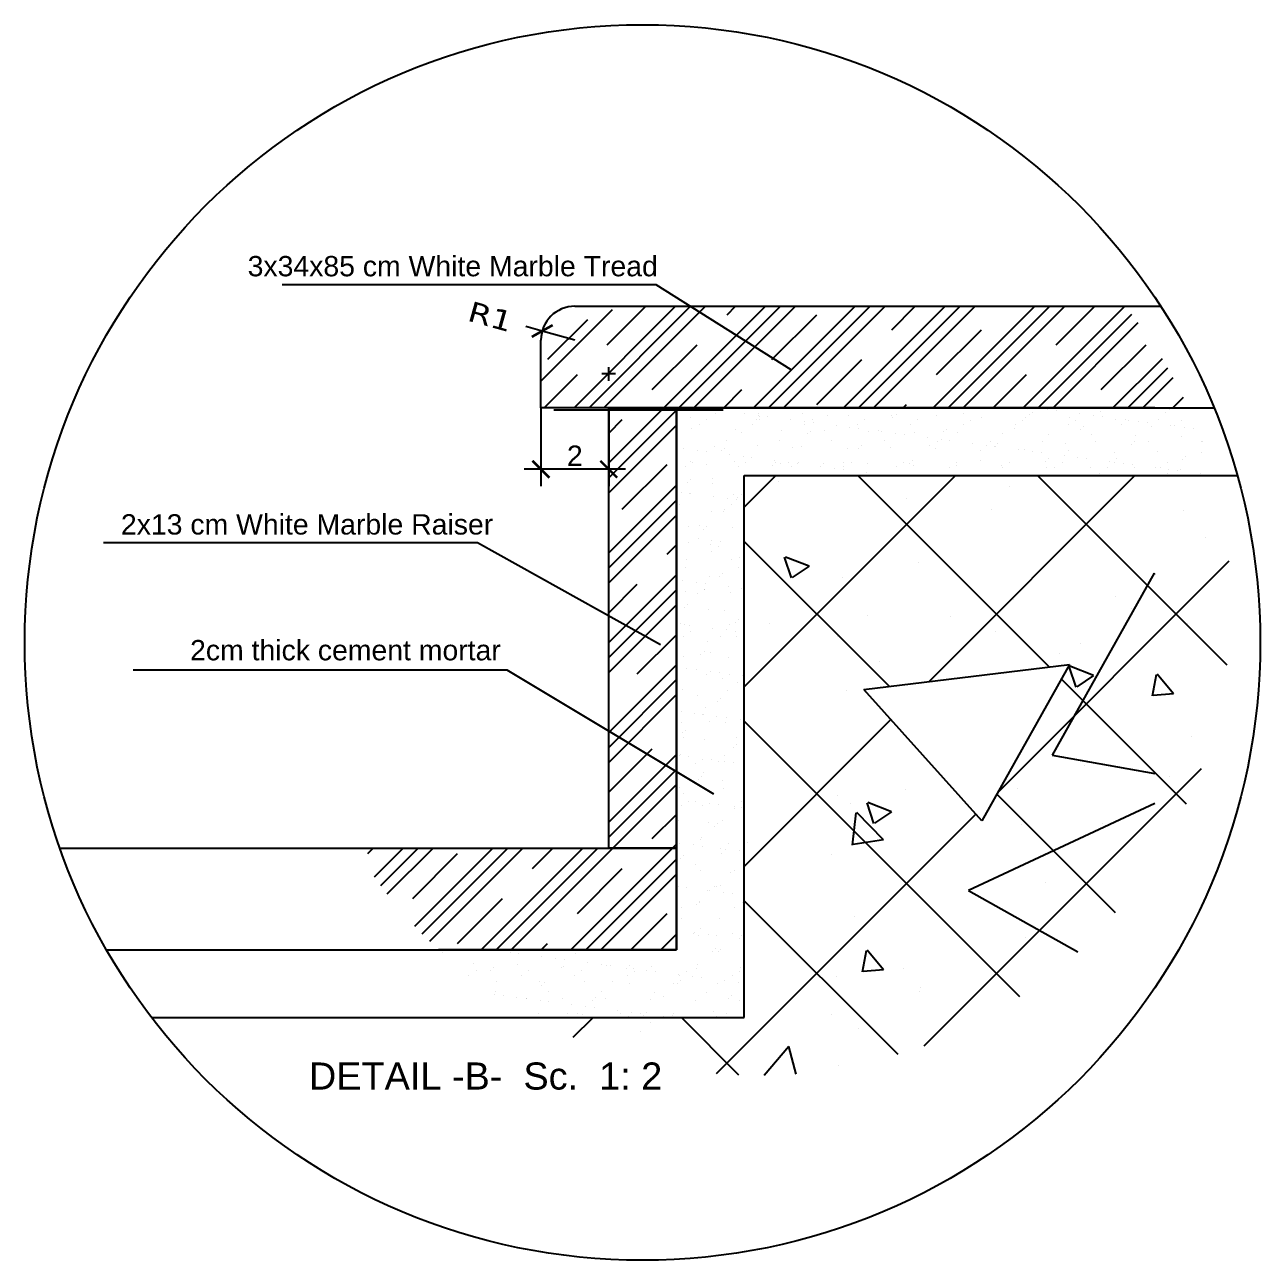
# Model space of a CAD drawing. Extents: x 250879 to 348495, y -51522 to -9360.
# Drawn here: x 278867.69 to 278904.17, y -28151.95 to -28115.47 of the extents above; entities that cross this region are included whole.
import ezdxf

# ---------------------------------------------------------------- set-up
doc = ezdxf.new("R2010")
doc.units = 0
doc.layers.get('0').update_dxf_attribs({"linetype": 'CONTINUOUS'})
doc.layers.get('DEFPOINTS').update_dxf_attribs({"color": 9, "linetype": 'CONTINUOUS'})
for name, color, linetype in [('DIM', 3, 'CONTINUOUS'), ('HATCH', 8, 'CONTINUOUS'), ('TEXT', 3, 'CONTINUOUS'), ('WALL', 7, 'CONTINUOUS'), ('WALL2', 30, 'CONTINUOUS'), ('WINDOW', 4, 'CONTINUOUS')]:
    doc.layers.add(name, color=color, linetype=linetype)
doc.styles.get("Standard").update_dxf_attribs({"font": 'sanss___.ttf', "height": 15})
doc.styles.add('STENSIL', font='verdana.ttf', dxfattribs={"width": 1.2})
doc.dimstyles.new('D25', dxfattribs={"dimtxt": 15, "dimasz": 10, "dimexe": 15, "dimexo": 10, "dimgap": 1, "dimtad": 1, "dimdec": 4, "dimrnd": 1, "dimdsep": 46, "dimtxsty": 'STENSIL', "dimblk": 'ARCHTICK', "dimcen": 0.09, "dimdle": 15, "dimclrd": 8, "dimclre": 8, "dimclrt": 30, "dimadec": 0, "dimazin": 0, "dimtfac": 1, "dimtdec": 4, "dimtix": 1, "dimtmove": 2, "dimatfit": 3, "dimldrblk": 'ARCHTICK', "dimfxl": 1, "dimtolj": 1, "dimarcsym": 0})

# ---------------------------------------------------------------- blocks, each defined once
blk = doc.blocks.new('_ARCHTICK')
at = {"color": 0, "linetype": 'ByBlock', "const_width": 0.15}
blk.add_lwpolyline([(-0.5, -0.5), (0.5, 0.5)], dxfattribs=at)
blk = doc.blocks.new('*D437')
at = {"layer": 'DEFPOINTS', "color": 0, "transparency": 16777216}
for p in [(278882.968, -28124.512), (278883.931, -28124.781)]:
    blk.add_point(p, dxfattribs=at)
at = {"layer": 'WINDOW', "color": 8, "lineweight": -2, "transparency": 16777216}
for p, q in [((278882.968, -28124.512), (278882.486, -28124.377)), ((278883.931, -28124.781), (278882.968, -28124.512))]:
    blk.add_line(p, q, dxfattribs=at)
at = {"layer": 'WINDOW', "color": 8, "lineweight": -2, "transparency": 16777216, "xscale": 0.5, "yscale": 0.5, "zscale": 0.5, "rotation": 344.3743488084589}
blk.add_blockref('_ARCHTICK', (278882.968, -28124.512), dxfattribs=at)
at = {"layer": 'WINDOW', "color": 30, "transparency": 16777216, "insert": (278881.439, -28124.085), "char_height": 0.6, "attachment_point": 5, "rotation": 344.3743, "style": 'STENSIL'}
blk.add_mtext('\\A1;R1', dxfattribs=at)

msp = doc.modelspace()

# ---------------------------------------------------------------- linework, layer by layer
at = {"layer": 'DIM', "color": 1, "linetype": 'Continuous', "ltscale": 50}
for p, q in [((278886.33573, -28123.14777), (278875.29359, -28123.14777)), ((278881.05381, -28130.77051), (278870.01167, -28130.77051)), ((278881.93363, -28134.52509), (278870.89149, -28134.52509))]:
    msp.add_line(p, q, dxfattribs=at)
at = {"layer": 'DIM', "linetype": 'Continuous'}
for p, q in [((278888.01349, -28126.81503), (278888.01349, -28126.81503)), ((278888.07265, -28126.94772), (278888.07265, -28126.94772)), ((278888.27374, -28126.84929), (278888.27374, -28126.84929)), ((278888.95288, -28126.9387), (278888.95288, -28126.9387)), ((278889.35169, -28126.94159), (278889.35169, -28126.94159)), ((278890.66049, -28126.95828), (278890.66049, -28126.95828)), ((278895.41636, -28126.95003), (278895.41636, -28126.95003)), ((278897.44657, -28126.90582), (278897.44657, -28126.90582)), ((278897.89569, -28126.82147), (278897.89569, -28126.82147)), ((278898.15595, -28126.85573), (278898.15595, -28126.85573)), ((278898.83509, -28126.94514), (278898.83509, -28126.94514)), ((278899.4473, -28126.88863), (278899.4473, -28126.88863)), ((278901.38536, -28126.92887), (278901.38536, -28126.92887)), ((278901.47752, -28126.84442), (278901.47752, -28126.84442)), ((278887.35447, -28127.07282), (278887.35447, -28127.07282)), ((278887.60962, -28127.26279), (278887.60962, -28127.26279)), ((278887.82047, -28127.12847), (278887.82047, -28127.12847)), ((278889.16669, -28127.26562), (278889.16669, -28127.26562)), ((278889.29253, -28127.11306), (278889.29253, -28127.11306)), ((278889.35938, -28126.99222), (278889.35938, -28126.99222)), ((278889.37754, -28127.1313), (278889.37754, -28127.1313)), ((278889.38469, -28127.02861), (278889.38469, -28127.02861)), ((278889.61963, -28127.02648), (278889.61963, -28127.02648)), ((278890.29877, -28127.11589), (278890.29877, -28127.11589)), ((278890.70526, -28127.16941), (278890.70526, -28127.16941)), ((278890.72376, -28127.26845), (278890.72376, -28127.26845)), ((278890.93461, -28127.13413), (278890.93461, -28127.13413)), ((278890.96552, -28127.20367), (278890.96552, -28127.20367)), ((278891.38542, -28127.01142), (278891.38542, -28127.01142)), ((278891.64466, -28127.29308), (278891.64466, -28127.29308)), ((278892.01093, -28127.00694), (278892.01093, -28127.00694)), ((278892.28083, -28127.27128), (278892.28083, -28127.27128)), ((278892.49168, -28127.13696), (278892.49168, -28127.13696)), ((278893.28998, -28127.0008), (278893.28998, -28127.0008)), ((278893.32347, -28127.05166), (278893.32347, -28127.05166)), ((278893.41563, -28126.96721), (278893.41563, -28126.96721)), ((278893.8379, -28127.27411), (278893.8379, -28127.27411)), ((278894.04875, -28127.13979), (278894.04875, -28127.13979)), ((278894.59877, -28127.0175), (278894.59877, -28127.0175)), ((278895.39497, -28127.27694), (278895.39497, -28127.27694)), ((278895.60582, -28127.14262), (278895.60582, -28127.14262)), ((278895.94922, -28127.06615), (278895.94922, -28127.06615)), ((278896.95204, -28127.27977), (278896.95204, -28127.27977)), ((278897.16289, -28127.14545), (278897.16289, -28127.14545)), ((278897.22826, -28127.06002), (278897.22826, -28127.06002)), ((278897.35441, -28126.99027), (278897.35441, -28126.99027)), ((278898.50911, -28127.2826), (278898.50911, -28127.2826)), ((278898.53706, -28127.07671), (278898.53706, -28127.07671)), ((278898.71996, -28127.14828), (278898.71996, -28127.14828)), ((278899.24158, -28126.99866), (278899.24158, -28126.99866)), ((278899.50183, -28127.03292), (278899.50183, -28127.03292)), ((278899.88751, -28127.12537), (278899.88751, -28127.12537)), ((278900.06619, -28127.28543), (278900.06619, -28127.28543)), ((278900.18097, -28127.12233), (278900.18097, -28127.12233)), ((278900.27703, -28127.15111), (278900.27703, -28127.15111)), ((278900.58747, -28127.17585), (278900.58747, -28127.17585)), ((278900.84772, -28127.21011), (278900.84772, -28127.21011)), ((278900.95036, -28127.32747), (278900.95036, -28127.32747)), ((278901.16655, -28127.11923), (278901.16655, -28127.11923)), ((278901.52686, -28127.29952), (278901.52686, -28127.29952)), ((278901.62326, -28127.28826), (278901.62326, -28127.28826)), ((278901.8341, -28127.15393), (278901.8341, -28127.15393)), ((278887.3668, -28127.39369), (278887.3668, -28127.39369)), ((278888.67559, -28127.41038), (278888.67559, -28127.41038)), ((278888.85754, -28127.51165), (278888.85754, -28127.51165)), ((278890.02604, -28127.45904), (278890.02604, -28127.45904)), ((278890.79559, -28127.55189), (278890.79559, -28127.55189)), ((278890.88775, -28127.46745), (278890.88775, -28127.46745)), ((278891.30509, -28127.4529), (278891.30509, -28127.4529)), ((278892.05115, -28127.34659), (278892.05115, -28127.34659)), ((278892.3114, -28127.38086), (278892.3114, -28127.38086)), ((278892.61388, -28127.4696), (278892.61388, -28127.4696)), ((278892.88848, -28127.45026), (278892.88848, -28127.45026)), ((278892.99054, -28127.47027), (278892.99054, -28127.47027)), ((278893.39704, -28127.52378), (278893.39704, -28127.52378)), ((278893.65729, -28127.55805), (278893.65729, -28127.55805)), ((278893.96433, -28127.51825), (278893.96433, -28127.51825)), ((278894.33643, -28127.64746), (278894.33643, -28127.64746)), ((278894.82654, -28127.4905), (278894.82654, -28127.4905)), ((278894.9187, -28127.40605), (278894.9187, -28127.40605)), ((278895.24337, -28127.51212), (278895.24337, -28127.51212)), ((278896.55217, -28127.52881), (278896.55217, -28127.52881)), ((278896.91942, -28127.38886), (278896.91942, -28127.38886)), ((278897.90261, -28127.57746), (278897.90261, -28127.57746)), ((278898.85748, -28127.4291), (278898.85748, -28127.4291)), ((278898.94964, -28127.34466), (278898.94964, -28127.34466)), ((278899.18166, -28127.57133), (278899.18166, -28127.57133)), ((278900.49045, -28127.58802), (278900.49045, -28127.58802)), ((278901.8409, -28127.63668), (278901.8409, -28127.63668)), ((278901.93335, -28127.35304), (278901.93335, -28127.35304)), ((278902.19361, -28127.3873), (278902.19361, -28127.3873)), ((278887.146, -28127.99539), (278887.146, -28127.99539)), ((278887.55249, -28128.04891), (278887.55249, -28128.04891)), ((278888.04115, -28127.91114), (278888.04115, -28127.91114)), ((278888.26771, -28128.05213), (278888.26771, -28128.05213)), ((278888.35987, -28127.96768), (278888.35987, -28127.96768)), ((278888.40764, -28127.74919), (278888.40764, -28127.74919)), ((278889.32019, -28127.905), (278889.32019, -28127.905)), ((278889.96471, -28127.75202), (278889.96471, -28127.75202)), ((278890.3606, -28127.95049), (278890.3606, -28127.95049)), ((278890.62899, -28127.9217), (278890.62899, -28127.9217)), ((278891.52178, -28127.75485), (278891.52178, -28127.75485)), ((278891.97944, -28127.97035), (278891.97944, -28127.97035)), ((278892.29866, -28127.99073), (278892.29866, -28127.99073)), ((278892.39082, -28127.90628), (278892.39082, -28127.90628)), ((278893.07885, -28127.75768), (278893.07885, -28127.75768)), ((278893.25848, -28127.96422), (278893.25848, -28127.96422)), ((278894.39154, -28127.8891), (278894.39154, -28127.8891)), ((278894.56728, -28127.98091), (278894.56728, -28127.98091)), ((278894.63592, -28127.76051), (278894.63592, -28127.76051)), ((278894.74292, -28127.70097), (278894.74292, -28127.70097)), ((278895.00318, -28127.73524), (278895.00318, -28127.73524)), ((278895.68232, -28127.82465), (278895.68232, -28127.82465)), ((278895.91772, -28128.02956), (278895.91772, -28128.02956)), ((278896.08881, -28127.87816), (278896.08881, -28127.87816)), ((278896.19299, -28127.76334), (278896.19299, -28127.76334)), ((278896.3296, -28127.92934), (278896.3296, -28127.92934)), ((278896.34906, -28127.91243), (278896.34906, -28127.91243)), ((278896.42176, -28127.84489), (278896.42176, -28127.84489)), ((278897.0282, -28128.00184), (278897.0282, -28128.00184)), ((278897.19677, -28128.02343), (278897.19677, -28128.02343)), ((278897.43469, -28128.05535), (278897.43469, -28128.05535)), ((278897.75006, -28127.76617), (278897.75006, -28127.76617)), ((278898.42248, -28127.8277), (278898.42248, -28127.8277)), ((278898.50556, -28128.04012), (278898.50556, -28128.04012)), ((278899.30713, -28127.769), (278899.30713, -28127.769)), ((278900.36054, -28127.86794), (278900.36054, -28127.86794)), ((278900.4527, -28127.78349), (278900.4527, -28127.78349)), ((278900.8642, -28127.77183), (278900.8642, -28127.77183)), ((278902.42127, -28127.77466), (278902.42127, -28127.77466)), ((278902.45343, -28127.76631), (278902.45343, -28127.76631)), ((278887.3353, -28128.3571), (278887.3353, -28128.3571)), ((278887.41665, -28128.38052), (278887.41665, -28128.38052)), ((278887.81275, -28128.08317), (278887.81275, -28128.08317)), ((278888.49189, -28128.17258), (278888.49189, -28128.17258)), ((278888.6441, -28128.3738), (278888.6441, -28128.3738)), ((278888.89838, -28128.2261), (278888.89838, -28128.2261)), ((278888.97372, -28128.38335), (278888.97372, -28128.38335)), ((278889.15863, -28128.26036), (278889.15863, -28128.26036)), ((278889.83777, -28128.34977), (278889.83777, -28128.34977)), ((278889.86294, -28128.40652), (278889.86294, -28128.40652)), ((278889.99454, -28128.42245), (278889.99454, -28128.42245)), ((278890.24426, -28128.40329), (278890.24426, -28128.40329)), ((278890.53079, -28128.38618), (278890.53079, -28128.38618)), ((278891.27359, -28128.41631), (278891.27359, -28128.41631)), ((278891.86366, -28128.38933), (278891.86366, -28128.38933)), ((278892.08786, -28128.38901), (278892.08786, -28128.38901)), ((278893.64494, -28128.39184), (278893.64494, -28128.39184)), ((278893.89388, -28128.34512), (278893.89388, -28128.34512)), ((278895.20201, -28128.39467), (278895.20201, -28128.39467)), ((278895.89461, -28128.32794), (278895.89461, -28128.32794)), ((278896.75908, -28128.3975), (278896.75908, -28128.3975)), ((278897.69495, -28128.08962), (278897.69495, -28128.08962)), ((278897.83266, -28128.36817), (278897.83266, -28128.36817)), ((278897.92482, -28128.28373), (278897.92482, -28128.28373)), ((278898.31615, -28128.40033), (278898.31615, -28128.40033)), ((278898.37409, -28128.17903), (278898.37409, -28128.17903)), ((278898.78058, -28128.23254), (278898.78058, -28128.23254)), ((278899.04084, -28128.2668), (278899.04084, -28128.2668)), ((278899.71998, -28128.35621), (278899.71998, -28128.35621)), ((278899.85601, -28128.08878), (278899.85601, -28128.08878)), ((278899.87322, -28128.40316), (278899.87322, -28128.40316)), ((278899.92555, -28128.26654), (278899.92555, -28128.26654)), ((278900.12647, -28128.40973), (278900.12647, -28128.40973)), ((278901.13505, -28128.08264), (278901.13505, -28128.08264)), ((278901.43029, -28128.40599), (278901.43029, -28128.40599)), ((278901.8636, -28128.30678), (278901.8636, -28128.30678)), ((278901.95576, -28128.22233), (278901.95576, -28128.22233)), ((278902.44385, -28128.09934), (278902.44385, -28128.09934)), ((278887.2058, -28128.51484), (278887.2058, -28128.51484)), ((278887.83272, -28128.45072), (278887.83272, -28128.45072)), ((278888.76287, -28128.51767), (278888.76287, -28128.51767)), ((278889.77078, -28128.49096), (278889.77078, -28128.49096)), ((278890.31995, -28128.5205), (278890.31995, -28128.5205)), ((278890.50452, -28128.43755), (278890.50452, -28128.43755)), ((278891.18366, -28128.52696), (278891.18366, -28128.52696)), ((278891.59015, -28128.58048), (278891.59015, -28128.58048)), ((278891.85041, -28128.61474), (278891.85041, -28128.61474)), ((278891.87702, -28128.52333), (278891.87702, -28128.52333)), ((278892.52955, -28128.70415), (278892.52955, -28128.70415)), ((278892.58238, -28128.43301), (278892.58238, -28128.43301)), ((278892.93604, -28128.75767), (278892.93604, -28128.75767)), ((278893.43409, -28128.52616), (278893.43409, -28128.52616)), ((278893.80172, -28128.42957), (278893.80172, -28128.42957)), ((278893.93283, -28128.48166), (278893.93283, -28128.48166)), ((278894.99116, -28128.52899), (278894.99116, -28128.52899)), ((278895.21188, -28128.47553), (278895.21188, -28128.47553)), ((278896.52067, -28128.49222), (278896.52067, -28128.49222)), ((278896.54823, -28128.53182), (278896.54823, -28128.53182)), ((278897.39767, -28128.76677), (278897.39767, -28128.76677)), ((278897.87112, -28128.54088), (278897.87112, -28128.54088)), ((278898.1053, -28128.53465), (278898.1053, -28128.53465)), ((278899.15016, -28128.53474), (278899.15016, -28128.53474)), ((278899.42788, -28128.72256), (278899.42788, -28128.72256)), ((278899.66237, -28128.53748), (278899.66237, -28128.53748)), ((278900.38672, -28128.44399), (278900.38672, -28128.44399)), ((278900.45896, -28128.55144), (278900.45896, -28128.55144)), ((278901.06586, -28128.5334), (278901.06586, -28128.5334)), ((278901.21944, -28128.54031), (278901.21944, -28128.54031)), ((278901.42861, -28128.70538), (278901.42861, -28128.70538)), ((278901.47235, -28128.58692), (278901.47235, -28128.58692)), ((278901.73261, -28128.62118), (278901.73261, -28128.62118)), ((278901.8094, -28128.60009), (278901.8094, -28128.60009)), ((278902.41175, -28128.71059), (278902.41175, -28128.71059)), ((278887.2429, -28128.9912), (278887.2429, -28128.9912)), ((278887.33506, -28128.90675), (278887.33506, -28128.90675)), ((278888.00382, -28129.00124), (278888.00382, -28129.00124)), ((278888.00965, -28128.87455), (278888.00965, -28128.87455)), ((278887.09149, -28129.28279), (278887.09149, -28129.28279)), ((278887.30381, -28129.32051), (278887.30381, -28129.32051)), ((278887.35175, -28129.31706), (278887.35175, -28129.31706)), ((278888.03089, -28129.40647), (278888.03089, -28129.40647)), ((278888.43738, -28129.45998), (278888.43738, -28129.45998)), ((278888.6126, -28129.33721), (278888.6126, -28129.33721)), ((278888.69763, -28129.49425), (278888.69763, -28129.49425)), ((278888.74596, -28129.43003), (278888.74596, -28129.43003)), ((278888.83812, -28129.34559), (278888.83812, -28129.34559)), ((278887.01284, -28129.63257), (278887.01284, -28129.63257)), ((278887.97816, -28129.83796), (278887.97816, -28129.83796)), ((278888.31097, -28129.82863), (278888.31097, -28129.82863)), ((278888.35906, -28129.76973), (278888.35906, -28129.76973)), ((278888.56991, -28129.6354), (278888.56991, -28129.6354)), ((278887.27231, -28130.28393), (278887.27231, -28130.28393)), ((278887.60001, -28130.2533), (278887.60001, -28130.2533)), ((278887.72115, -28130.36911), (278887.72115, -28130.36911)), ((278887.81331, -28130.28466), (278887.81331, -28130.28466)), ((278888.5811, -28130.30062), (278888.5811, -28130.30062)), ((278887.28615, -28130.7677), (278887.28615, -28130.7677)), ((278887.56989, -28130.64035), (278887.56989, -28130.64035)), ((278887.94666, -28130.80137), (278887.94666, -28130.80137)), ((278887.97638, -28130.69387), (278887.97638, -28130.69387)), ((278888.16609, -28130.88745), (278888.16609, -28130.88745)), ((278888.23664, -28130.72813), (278888.23664, -28130.72813)), ((278888.91578, -28130.81754), (278888.91578, -28130.81754)), ((278887.24081, -28131.24734), (278887.24081, -28131.24734)), ((278887.95525, -28131.02178), (278887.95525, -28131.02178)), ((278888.54961, -28131.26403), (278888.54961, -28131.26403)), ((278888.78922, -28131.20654), (278888.78922, -28131.20654)), ((278887.19619, -28131.50535), (278887.19619, -28131.50535)), ((278888.29155, -28131.66256), (278888.29155, -28131.66256)), ((278888.75326, -28131.50818), (278888.75326, -28131.50818)), ((278887.10889, -28131.87424), (278887.10889, -28131.87424)), ((278887.51538, -28131.92775), (278887.51538, -28131.92775)), ((278887.77564, -28131.96201), (278887.77564, -28131.96201)), ((278887.91516, -28131.76478), (278887.91516, -28131.76478)), ((278888.19939, -28131.74701), (278888.19939, -28131.74701)), ((278888.45478, -28132.05142), (278888.45478, -28132.05142)), ((278887.20932, -28132.21075), (278887.20932, -28132.21075)), ((278887.55143, -28132.27383), (278887.55143, -28132.27383)), ((278887.76228, -28132.1395), (278887.76228, -28132.1395)), ((278887.7644, -28132.14561), (278887.7644, -28132.14561)), ((278888.51811, -28132.22744), (278888.51811, -28132.22744)), ((278888.86127, -28132.10494), (278888.86127, -28132.10494)), ((278887.17458, -28132.68608), (278887.17458, -28132.68608)), ((278887.26674, -28132.60164), (278887.26674, -28132.60164)), ((278887.88367, -28132.7282), (278887.88367, -28132.7282)), ((278888.34945, -28132.76023), (278888.34945, -28132.76023)), ((278887.05439, -28133.16163), (278887.05439, -28133.16163)), ((278888.67764, -28133.12492), (278888.67764, -28133.12492)), ((278888.7698, -28133.04047), (278888.7698, -28133.04047)), ((278887.14762, -28133.52588), (278887.14762, -28133.52588)), ((278887.17782, -28133.17416), (278887.17782, -28133.17416)), ((278887.31464, -28133.1959), (278887.31464, -28133.1959)), ((278887.35847, -28133.39155), (278887.35847, -28133.39155)), ((278887.99378, -28133.28531), (278887.99378, -28133.28531)), ((278888.24265, -28133.52352), (278888.24265, -28133.52352)), ((278888.40027, -28133.33882), (278888.40027, -28133.33882)), ((278888.48661, -28133.19085), (278888.48661, -28133.19085)), ((278888.66053, -28133.37309), (278888.66053, -28133.37309)), ((278888.70469, -28133.52871), (278888.70469, -28133.52871)), ((278888.91554, -28133.39438), (278888.91554, -28133.39438)), ((278887.85217, -28133.69161), (278887.85217, -28133.69161)), ((278887.14632, -28134.13757), (278887.14632, -28134.13757)), ((278887.65283, -28134.06399), (278887.65283, -28134.06399)), ((278887.74499, -28133.97954), (278887.74499, -28133.97954)), ((278887.94564, -28134.01228), (278887.94564, -28134.01228)), ((278888.45512, -28134.15427), (278888.45512, -28134.15427)), ((278887.21783, -28134.46259), (278887.21783, -28134.46259)), ((278887.53278, -28134.51919), (278887.53278, -28134.51919)), ((278887.93927, -28134.57271), (278887.93927, -28134.57271)), ((278888.19953, -28134.60697), (278888.19953, -28134.60697)), ((278886.95465, -28134.64361), (278886.95465, -28134.64361)), ((278887.82067, -28134.65502), (278887.82067, -28134.65502)), ((278888.30087, -28134.78076), (278888.30087, -28134.78076)), ((278888.51172, -28134.64643), (278888.51172, -28134.64643)), ((278888.7209, -28134.90143), (278888.7209, -28134.90143)), ((278888.87867, -28134.69638), (278888.87867, -28134.69638)), ((278887.11483, -28135.10098), (278887.11483, -28135.10098)), ((278887.54182, -28135.26433), (278887.54182, -28135.26433)), ((278888.42362, -28135.11768), (278888.42362, -28135.11768)), ((278887.78918, -28135.61843), (278887.78918, -28135.61843)), ((278888.13107, -28135.4419), (278888.13107, -28135.4419)), ((278888.22323, -28135.35745), (278888.22323, -28135.35745)), ((278887.07178, -28135.75308), (278887.07178, -28135.75308)), ((278887.08333, -28136.0644), (278887.08333, -28136.0644)), ((278887.47828, -28135.80659), (278887.47828, -28135.80659)), ((278887.69608, -28135.8405), (278887.69608, -28135.8405)), ((278887.73853, -28135.84085), (278887.73853, -28135.84085)), ((278887.89706, -28136.03281), (278887.89706, -28136.03281)), ((278888.10791, -28135.89849), (278888.10791, -28135.89849)), ((278888.39212, -28136.08109), (278888.39212, -28136.08109)), ((278888.41767, -28135.93027), (278888.41767, -28135.93027)), ((278888.82416, -28135.98378), (278888.82416, -28135.98378)), ((278887.10626, -28136.38097), (278887.10626, -28136.38097)), ((278887.19842, -28136.29652), (278887.19842, -28136.29652)), ((278887.13801, -28136.51638), (278887.13801, -28136.51638)), ((278887.75768, -28136.58184), (278887.75768, -28136.58184)), ((278888.69508, -28136.51921), (278888.69508, -28136.51921)), ((278888.70148, -28136.73536), (278888.70148, -28136.73536)), ((278887.01728, -28137.04048), (278887.01728, -28137.04048)), ((278887.05183, -28137.02781), (278887.05183, -28137.02781)), ((278887.27753, -28137.07474), (278887.27753, -28137.07474)), ((278887.70409, -28137.15054), (278887.70409, -28137.15054)), ((278887.95667, -28137.16415), (278887.95667, -28137.16415)), ((278888.36063, -28137.0445), (278888.36063, -28137.0445)), ((278888.60932, -28136.81981), (278888.60932, -28136.81981)), ((278887.49325, -28137.28486), (278887.49325, -28137.28486)), ((278888.17433, -28137.21841), (278888.17433, -28137.21841)), ((278888.36316, -28137.21766), (278888.36316, -28137.21766)), ((278888.62342, -28137.25193), (278888.62342, -28137.25193)), ((278887.58451, -28137.75888), (278887.58451, -28137.75888)), ((278887.67667, -28137.67443), (278887.67667, -28137.67443)), ((278887.72618, -28137.54526), (278887.72618, -28137.54526)), ((278888.29126, -28137.77126), (278888.29126, -28137.77126)), ((278887.02033, -28137.99122), (278887.02033, -28137.99122)), ((278887.14951, -28138.15748), (278887.14951, -28138.15748)), ((278888.32913, -28138.00791), (278888.32913, -28138.00791)), ((278887.08943, -28138.53691), (278887.08943, -28138.53691)), ((278887.30028, -28138.40259), (278887.30028, -28138.40259)), ((278887.49567, -28138.39803), (278887.49567, -28138.39803)), ((278887.69469, -28138.50867), (278887.69469, -28138.50867)), ((278887.90217, -28138.45155), (278887.90217, -28138.45155)), ((278888.16242, -28138.48581), (278888.16242, -28138.48581)), ((278888.6465, -28138.53974), (278888.6465, -28138.53974)), ((278888.65258, -28138.59631), (278888.65258, -28138.59631)), ((278888.84156, -28138.57522), (278888.84156, -28138.57522)), ((278888.85735, -28138.40542), (278888.85735, -28138.40542)), ((278886.98884, -28138.95463), (278886.98884, -28138.95463)), ((278888.29763, -28138.97133), (278888.29763, -28138.97133)), ((278887.88745, -28139.02331), (278887.88745, -28139.02331)), ((278888.06275, -28139.13679), (278888.06275, -28139.13679)), ((278888.15491, -28139.05234), (278888.15491, -28139.05234)), ((278887.03468, -28139.63192), (278887.03468, -28139.63192)), ((278887.44117, -28139.68543), (278887.44117, -28139.68543)), ((278887.62776, -28139.53539), (278887.62776, -28139.53539)), ((278887.66319, -28139.47208), (278887.66319, -28139.47208)), ((278887.70142, -28139.7197), (278887.70142, -28139.7197)), ((278888.45354, -28139.65747), (278888.45354, -28139.65747)), ((278886.95734, -28139.91804), (278886.95734, -28139.91804)), ((278887.03794, -28140.07586), (278887.03794, -28140.07586)), ((278887.1301, -28139.99141), (278887.1301, -28139.99141)), ((278888.24269, -28139.79179), (278888.24269, -28139.79179)), ((278888.26614, -28139.93474), (278888.26614, -28139.93474)), ((278888.38056, -28139.80911), (278888.38056, -28139.80911)), ((278888.78706, -28139.86262), (278888.78706, -28139.86262)), ((278887.48364, -28140.27536), (278887.48364, -28140.27536)), ((278887.63169, -28140.43549), (278887.63169, -28140.43549)), ((278888.63316, -28140.43025), (278888.63316, -28140.43025)), ((278888.91074, -28140.42936), (278888.91074, -28140.42936)), ((278888.541, -28140.5147), (278888.541, -28140.5147)), ((278886.98017, -28140.91932), (278886.98017, -28140.91932)), ((278887.24042, -28140.95358), (278887.24042, -28140.95358)), ((278887.83887, -28141.04384), (278887.83887, -28141.04384)), ((278887.91956, -28141.04299), (278887.91956, -28141.04299)), ((278888.04972, -28140.90952), (278888.04972, -28140.90952)), ((278888.10601, -28140.91329), (278888.10601, -28140.91329)), ((278888.23464, -28140.89815), (278888.23464, -28140.89815)), ((278888.32606, -28141.09651), (278888.32606, -28141.09651)), ((278888.58631, -28141.13077), (278888.58631, -28141.13077)), ((278887.07982, -28141.52741), (278887.07982, -28141.52741)), ((278887.51619, -28141.45377), (278887.51619, -28141.45377)), ((278887.6002, -28141.3989), (278887.6002, -28141.3989)), ((278887.60835, -28141.36932), (278887.60835, -28141.36932)), ((278888.63689, -28141.53024), (278888.63689, -28141.53024)), ((278888.87924, -28141.39277), (278888.87924, -28141.39277)), ((278887.08119, -28141.85236), (278887.08119, -28141.85236)), ((278888.20314, -28141.86156), (278888.20314, -28141.86156)), ((278887.45857, -28142.27687), (278887.45857, -28142.27687)), ((278887.64591, -28142.16157), (278887.64591, -28142.16157)), ((278887.43506, -28142.2959), (278887.43506, -28142.2959)), ((278887.5687, -28142.36231), (278887.5687, -28142.36231)), ((278887.86506, -28142.33039), (278887.86506, -28142.33039)), ((278888.12531, -28142.36465), (278888.12531, -28142.36465)), ((278888.58426, -28142.2912), (278888.58426, -28142.2912)), ((278888.80445, -28142.45406), (278888.80445, -28142.45406)), ((278888.84774, -28142.35618), (278888.84774, -28142.35618)), ((278880.02471, -28142.87001), (278880.02471, -28142.87001)), ((278881.61402, -28142.802), (278881.61402, -28142.802)), ((278882.02052, -28142.85552), (278882.02052, -28142.85552)), ((278882.02544, -28142.85283), (278882.02544, -28142.85283)), ((278882.28077, -28142.88978), (278882.28077, -28142.88978)), ((278882.95991, -28142.97919), (278882.95991, -28142.97919)), ((278883.96349, -28142.89307), (278883.96349, -28142.89307)), ((278884.05565, -28142.80862), (278884.05565, -28142.80862)), ((278885.58381, -28142.81441), (278885.58381, -28142.81441)), ((278886.05638, -28142.79143), (278886.05638, -28142.79143)), ((278886.86285, -28142.80828), (278886.86285, -28142.80828)), ((278887.99443, -28142.83167), (278887.99443, -28142.83167)), ((278888.08659, -28142.74722), (278888.08659, -28142.74722)), ((278888.17165, -28142.82497), (278888.17165, -28142.82497)), ((278888.23308, -28142.78229), (278888.23308, -28142.78229)), ((278880.93967, -28143.20117), (278880.93967, -28143.20117)), ((278881.52777, -28143.30885), (278881.52777, -28143.30885)), ((278882.24847, -28143.21786), (278882.24847, -28143.21786)), ((278883.3664, -28143.0327), (278883.3664, -28143.0327)), ((278883.5285, -28143.29167), (278883.5285, -28143.29167)), ((278883.59891, -28143.26651), (278883.59891, -28143.26651)), ((278883.62666, -28143.06697), (278883.62666, -28143.06697)), ((278884.3058, -28143.15638), (278884.3058, -28143.15638)), ((278884.71229, -28143.20989), (278884.71229, -28143.20989)), ((278884.87796, -28143.26038), (278884.87796, -28143.26038)), ((278884.97254, -28143.24416), (278884.97254, -28143.24416)), ((278885.46656, -28143.33191), (278885.46656, -28143.33191)), ((278885.55872, -28143.24746), (278885.55872, -28143.24746)), ((278885.65168, -28143.33357), (278885.65168, -28143.33357)), ((278886.18676, -28143.27707), (278886.18676, -28143.27707)), ((278887.5372, -28143.32573), (278887.5372, -28143.32573)), ((278887.55944, -28143.23027), (278887.55944, -28143.23027)), ((278888.81625, -28143.31959), (278888.81625, -28143.31959)), ((278880.80296, -28143.53663), (278880.80296, -28143.53663)), ((278881.01381, -28143.4023), (278881.01381, -28143.4023)), ((278881.43561, -28143.3933), (278881.43561, -28143.3933)), ((278881.61402, -28143.71861), (278881.61402, -28143.71861)), ((278882.36003, -28143.53946), (278882.36003, -28143.53946)), ((278882.57088, -28143.40513), (278882.57088, -28143.40513)), ((278882.89307, -28143.71248), (278882.89307, -28143.71248)), ((278883.9171, -28143.54229), (278883.9171, -28143.54229)), ((278884.12795, -28143.40796), (278884.12795, -28143.40796)), ((278884.20186, -28143.72917), (278884.20186, -28143.72917)), ((278885.03156, -28143.7305), (278885.03156, -28143.7305)), ((278885.47418, -28143.54512), (278885.47418, -28143.54512)), ((278885.68502, -28143.41079), (278885.68502, -28143.41079)), ((278886.05817, -28143.38708), (278886.05817, -28143.38708)), ((278886.31843, -28143.42135), (278886.31843, -28143.42135)), ((278886.99757, -28143.51076), (278886.99757, -28143.51076)), ((278887.03125, -28143.54795), (278887.03125, -28143.54795)), ((278887.06178, -28143.6863), (278887.06178, -28143.6863)), ((278887.24209, -28143.41362), (278887.24209, -28143.41362)), ((278887.40406, -28143.56427), (278887.40406, -28143.56427)), ((278887.66432, -28143.59854), (278887.66432, -28143.59854)), ((278888.34345, -28143.68795), (278888.34345, -28143.68795)), ((278888.58832, -28143.55078), (278888.58832, -28143.55078)), ((278888.74995, -28143.74146), (278888.74995, -28143.74146)), ((278888.79917, -28143.41645), (278888.79917, -28143.41645)), ((278881.55952, -28144.0894), (278881.55952, -28144.0894)), ((278881.60098, -28144.02303), (278881.60098, -28144.02303)), ((278882.93868, -28143.83214), (278882.93868, -28143.83214)), ((278883.03084, -28143.74769), (278883.03084, -28143.74769)), ((278883.15805, -28144.02586), (278883.15805, -28144.02586)), ((278884.71512, -28144.02869), (278884.71512, -28144.02869)), ((278885.55231, -28143.77783), (278885.55231, -28143.77783)), ((278886.27219, -28144.03152), (278886.27219, -28144.03152)), ((278886.83135, -28143.77169), (278886.83135, -28143.77169)), ((278886.96962, -28143.77074), (278886.96962, -28143.77074)), ((278887.82926, -28144.03435), (278887.82926, -28144.03435)), ((278888.14015, -28143.78839), (278888.14015, -28143.78839)), ((278881.81977, -28144.12366), (278881.81977, -28144.12366)), ((278882.21697, -28144.18127), (278882.21697, -28144.18127)), ((278882.49891, -28144.21307), (278882.49891, -28144.21307)), ((278882.50368, -28144.23074), (278882.50368, -28144.23074)), ((278882.9054, -28144.26659), (278882.9054, -28144.26659)), ((278883.16566, -28144.30085), (278883.16566, -28144.30085)), ((278883.56742, -28144.22993), (278883.56742, -28144.22993)), ((278883.8448, -28144.39026), (278883.8448, -28144.39026)), ((278884.25129, -28144.44378), (278884.25129, -28144.44378)), ((278884.44174, -28144.27098), (278884.44174, -28144.27098)), ((278884.5339, -28144.18653), (278884.5339, -28144.18653)), ((278884.84646, -28144.22379), (278884.84646, -28144.22379)), ((278886.15526, -28144.24048), (278886.15526, -28144.24048)), ((278886.53463, -28144.16934), (278886.53463, -28144.16934)), ((278887.50571, -28144.28914), (278887.50571, -28144.28914)), ((278888.47268, -28144.20958), (278888.47268, -28144.20958)), ((278888.56484, -28144.12513), (278888.56484, -28144.12513)), ((278888.78475, -28144.283), (278888.78475, -28144.283)), ((278882.86157, -28144.67589), (278882.86157, -28144.67589)), ((278883.72414, -28144.66001), (278883.72414, -28144.66001)), ((278884.00675, -28144.66957), (278884.00675, -28144.66957)), ((278884.17037, -28144.69258), (278884.17037, -28144.69258)), ((278884.51154, -28144.47804), (278884.51154, -28144.47804)), ((278885.19068, -28144.56745), (278885.19068, -28144.56745)), ((278885.28121, -28144.66284), (278885.28121, -28144.66284)), ((278885.52081, -28144.74124), (278885.52081, -28144.74124)), ((278885.59718, -28144.62097), (278885.59718, -28144.62097)), ((278885.85743, -28144.65523), (278885.85743, -28144.65523)), ((278885.9448, -28144.70981), (278885.9448, -28144.70981)), ((278886.03696, -28144.62537), (278886.03696, -28144.62537)), ((278886.53657, -28144.74464), (278886.53657, -28144.74464)), ((278886.79986, -28144.7351), (278886.79986, -28144.7351)), ((278886.83828, -28144.66567), (278886.83828, -28144.66567)), ((278888.03769, -28144.60818), (278888.03769, -28144.60818)), ((278888.10865, -28144.7518), (278888.10865, -28144.7518)), ((278888.39535, -28144.6685), (278888.39535, -28144.6685))]:
    msp.add_line(p, q, dxfattribs=at)
at = {"layer": 'DIM', "color": 1, "linetype": 'Continuous', "ltscale": 50}
for points in [[(278890.3211, -28125.65518), (278886.33573, -28123.14777)], [(278886.45643, -28133.77558), (278881.05381, -28130.77051)], [(278888.03386, -28138.19053), (278881.93363, -28134.52509)]]:
    msp.add_lwpolyline(points, dxfattribs=at)
at = {"layer": 'HATCH'}
for p, q in [((278882.93073, -28125.99002), (278885.04589, -28123.87487)), ((278883.90711, -28126.78141), (278886.90711, -28123.78141)), ((278884.34905, -28126.78141), (278887.34905, -28123.78141)), ((278884.79099, -28126.78141), (278887.79099, -28123.78141)), ((278884.88851, -28124.91613), (278886.02322, -28123.78141)), ((278886.55876, -28126.78141), (278889.55876, -28123.78141)), ((278887.0007, -28126.78141), (278890.0007, -28123.78141)), ((278887.44264, -28126.78141), (278890.44264, -28123.78141)), ((278888.42404, -28124.03225), (278888.67487, -28123.78141)), ((278889.21041, -28126.78141), (278892.21041, -28123.78141)), ((278889.65235, -28126.78141), (278892.65235, -28123.78141)), ((278889.74987, -28125.35807), (278891.07569, -28124.03225)), ((278890.09429, -28126.78141), (278893.09429, -28123.78141)), ((278891.86206, -28126.78141), (278894.86206, -28123.78141)), ((278892.304, -28126.78141), (278895.304, -28123.78141)), ((278892.74594, -28126.78141), (278895.74594, -28123.78141)), ((278893.2854, -28124.47419), (278893.97817, -28123.78141)), ((278894.51371, -28126.78141), (278897.51371, -28123.78141)), ((278894.95565, -28126.78141), (278897.95565, -28123.78141)), ((278895.39759, -28126.78141), (278898.39759, -28123.78141)), ((278897.16536, -28126.78141), (278900.16536, -28123.78141)), ((278897.6073, -28126.78141), (278900.37683, -28124.01189)), ((278898.14676, -28124.91613), (278899.28148, -28123.78141)), ((278883.13064, -28125.34817), (278884.30934, -28124.16947)), ((278898.04924, -28126.78141), (278900.56754, -28124.26311)), ((278894.61122, -28125.80001), (278895.93705, -28124.47419)), ((278886.21433, -28126.24196), (278887.54016, -28124.91613)), ((278899.47258, -28126.24196), (278900.79841, -28124.91613)), ((278891.07569, -28126.6839), (278892.40152, -28125.35807)), ((278899.81701, -28126.78141), (278901.27858, -28125.31984)), ((278883.02322, -28126.78141), (278884.00462, -28125.80001)), ((278885.13073, -28125.78141), (278884.73073, -28125.78141)), ((278884.93073, -28125.98141), (278884.93073, -28125.58141)), ((278896.28148, -28126.78141), (278897.26287, -28125.80001)), ((278900.25895, -28126.78141), (278901.44303, -28125.59734)), ((278900.70089, -28126.78141), (278901.60197, -28125.88033)), ((278888.32652, -28126.78141), (278888.86598, -28126.24196)), ((278901.58478, -28126.78141), (278901.90292, -28126.46327)), ((278882.93073, -28126.79141), (278882.93073, -28129.09347)), ((278888.30703, -28126.84586), (278883.30703, -28126.84586)), ((278884.93073, -28128.40944), (278886.55876, -28126.78141)), ((278884.93073, -28126.79141), (278884.93073, -28129.09347)), ((278884.93073, -28128.85138), (278886.93073, -28126.85138)), ((278893.62983, -28126.78141), (278893.72734, -28126.6839)), ((278884.93073, -28127.52555), (278885.33045, -28127.12584)), ((278884.93073, -28129.29332), (278886.93073, -28127.29332)), ((278885.43073, -28128.59347), (278882.43073, -28128.59347)), ((278885.33045, -28129.77749), (278886.65627, -28128.45166)), ((278888.93073, -28135.01604), (278895.16536, -28128.78141)), ((278888.93073, -28129.71274), (278889.86206, -28128.78141)), ((278897.93775, -28134.42984), (278892.28932, -28128.78141)), ((278894.38969, -28134.86038), (278900.46866, -28128.78141)), ((278903.18922, -28134.37801), (278897.59262, -28128.78141)), ((278884.93073, -28131.06109), (278886.93073, -28129.06109)), ((278884.93073, -28131.50303), (278886.93073, -28129.50303)), ((278884.93073, -28131.94497), (278886.93073, -28129.94497)), ((278886.65627, -28131.10331), (278886.93073, -28130.82886)), ((278893.20834, -28135.00373), (278888.93073, -28130.72612)), ((278896.41785, -28138.13552), (278903.25122, -28131.30216)), ((278884.93073, -28133.71274), (278886.93073, -28131.71274)), ((278884.93073, -28132.82886), (278885.77239, -28131.9872)), ((278884.93073, -28134.15468), (278886.93073, -28132.15468)), ((278884.93073, -28134.59662), (278886.93073, -28132.59662)), ((278885.77239, -28134.63885), (278886.93073, -28133.48051)), ((278884.93073, -28136.36439), (278886.93073, -28134.36439)), ((278884.93073, -28136.80633), (278886.93073, -28134.80633)), ((278901.98823, -28138.48032), (278898.29362, -28134.78571)), ((278884.93073, -28137.24827), (278886.93073, -28135.24827)), ((278888.93073, -28140.31934), (278893.26235, -28135.98773)), ((278897.07441, -28144.1731), (278888.93073, -28136.02942)), ((278884.93073, -28138.13216), (278886.21433, -28136.84856)), ((278884.93073, -28139.01604), (278886.93073, -28137.01604)), ((278884.93073, -28139.45798), (278886.93073, -28137.45798)), ((278894.24018, -28145.61649), (278902.43152, -28137.42515)), ((278885.04924, -28139.78141), (278886.93073, -28137.89992)), ((278899.89784, -28141.69323), (278896.38995, -28138.18534)), ((278886.21433, -28139.50021), (278886.93073, -28138.78381)), ((278888.11719, -28146.43618), (278895.772, -28138.78137)), ((278886.81701, -28139.78141), (278886.93073, -28139.66769)), ((278877.81744, -28139.94215), (278877.97817, -28139.78141)), ((278878.01636, -28140.62711), (278878.86206, -28139.78141)), ((278878.20244, -28140.88297), (278879.304, -28139.78141)), ((278878.39364, -28141.13372), (278879.74594, -28139.78141)), ((278879.14326, -28141.26797), (278880.46909, -28139.94215)), ((278879.2088, -28142.08633), (278881.51371, -28139.78141)), ((278879.42504, -28142.31202), (278881.95565, -28139.78141)), ((278879.64625, -28142.53276), (278882.39759, -28139.78141)), ((278881.16536, -28142.78141), (278884.16536, -28139.78141)), ((278881.6073, -28142.78141), (278884.6073, -28139.78141)), ((278882.04924, -28142.78141), (278885.04924, -28139.78141)), ((278882.6788, -28140.38409), (278883.28148, -28139.78141)), ((278883.81701, -28142.78141), (278886.81701, -28139.78141)), ((278884.00462, -28141.70992), (278885.33045, -28140.38409)), ((278884.25895, -28142.78141), (278886.93073, -28140.10963)), ((278884.70089, -28142.78141), (278886.93073, -28140.55157)), ((278880.46909, -28142.5938), (278881.79491, -28141.26797)), ((278893.47467, -28145.87666), (278888.93073, -28141.33272)), ((278885.58478, -28142.78141), (278886.65627, -28141.70992)), ((278882.93313, -28142.78141), (278883.12074, -28142.5938)), ((278886.46866, -28142.78141), (278886.93073, -28142.31934)), ((278886.9106, -28142.78141), (278886.93073, -28142.76128)), ((278883.88474, -28145.36533), (278884.46866, -28144.78141)), ((278888.77491, -28146.4802), (278887.07612, -28144.78141))]:
    msp.add_line(p, q, dxfattribs=at)
at = {"layer": 'HATCH', "linetype": 'Continuous'}
for p, q in [((278889.94067, -28128.95488), (278889.94067, -28128.95488)), ((278896.75609, -28129.11025), (278896.75609, -28129.11025)), ((278893.72799, -28129.45349), (278893.72799, -28129.45349)), ((278896.23139, -28129.78307), (278896.23139, -28129.78307)), ((278901.89046, -28129.81435), (278901.89046, -28129.81435)), ((278902.54689, -28130.61452), (278902.54689, -28130.61452)), ((278890.32876, -28131.79865), (278890.126, -28131.19435)), ((278890.84611, -28131.45426), (278890.14592, -28131.18549)), ((278890.8461, -28131.45427), (278890.34868, -28131.78979)), ((278894.06824, -28131.3506), (278894.06824, -28131.3506)), ((278891.82662, -28131.799), (278891.82662, -28131.799)), ((278899.9001, -28132.35165), (278899.9001, -28132.35165)), ((278896.87769, -28132.43919), (278896.87769, -28132.43919)), ((278900.35961, -28132.70531), (278900.35961, -28132.70531)), ((278889.68317, -28133.15641), (278889.68317, -28133.15641)), ((278892.57137, -28132.899), (278892.57137, -28132.899)), ((278895.02139, -28132.93086), (278895.02139, -28132.93086)), ((278902.01205, -28133.14329), (278902.01205, -28133.14329)), ((278896.35868, -28133.39761), (278896.35868, -28133.39761)), ((278891.67209, -28133.54627), (278891.67209, -28133.54627)), ((278898.86208, -28133.72719), (278898.86208, -28133.72719)), ((278898.25114, -28134.04856), (278898.25114, -28134.04856)), ((278892.91291, -28134.27411), (278892.91291, -28134.27411)), ((278898.73099, -28135.02395), (278898.52822, -28134.41966)), ((278899.24833, -28134.67958), (278898.54815, -28134.4108)), ((278899.24832, -28134.67958), (278898.7509, -28135.0151)), ((278900.98728, -28135.285), (278901.10291, -28134.65817)), ((278901.60485, -28135.22378), (278901.12276, -28134.64924)), ((278891.94822, -28135.12794), (278891.94822, -28135.12794)), ((278901.60484, -28135.22378), (278901.00713, -28135.27607)), ((278902.13365, -28136.47223), (278902.13365, -28136.47223)), ((278898.98938, -28137.34173), (278898.98938, -28137.34173)), ((278901.49278, -28137.6713), (278901.49278, -28137.6713)), ((278891.67268, -28138.23949), (278891.67268, -28138.23949)), ((278893.68485, -28138.04688), (278893.68485, -28138.04688)), ((278897.01091, -28138.01395), (278897.01091, -28138.01395)), ((278892.06982, -28138.45688), (278892.06982, -28138.45688)), ((278892.76192, -28139.05014), (278892.55915, -28138.44585)), ((278893.27926, -28138.70576), (278892.57908, -28138.43699)), ((278892.13054, -28139.68888), (278892.24102, -28138.73918)), ((278893.04008, -28139.54035), (278892.2612, -28138.72858)), ((278893.27925, -28138.70577), (278892.78183, -28139.04129)), ((278897.12088, -28139.09706), (278897.12088, -28139.09706)), ((278899.51672, -28139.04793), (278899.51672, -28139.04793)), ((278889.01385, -28139.6262), (278889.01385, -28139.6262)), ((278893.04008, -28139.54034), (278892.15071, -28139.67828)), ((278891.51725, -28139.95578), (278891.51725, -28139.95578)), ((278897.83276, -28140.78723), (278897.83276, -28140.78723)), ((278892.19142, -28141.78582), (278892.19142, -28141.78582)), ((278897.24248, -28142.426), (278897.24248, -28142.426)), ((278892.42718, -28143.43445), (278892.5428, -28142.80762)), ((278893.04474, -28143.37322), (278892.56265, -28142.79869)), ((278893.04473, -28143.37322), (278892.44701, -28143.42551)), ((278893.62003, -28143.34945), (278893.62003, -28143.34945)), ((278891.64455, -28143.57032), (278891.64455, -28143.57032)), ((278894.09773, -28144.01351), (278894.09773, -28144.01351)), ((278894.14795, -28143.8999), (278894.14795, -28143.8999)), ((278891.51155, -28144.6927), (278891.51155, -28144.6927)), ((278886.17333, -28144.91825), (278886.17333, -28144.91825)), ((278892.31302, -28145.11476), (278892.31302, -28145.11476)), ((278885.86971, -28145.20813), (278885.86971, -28145.20813)), ((278891.70158, -28146.20918), (278891.70158, -28146.20918))]:
    msp.add_line(p, q, dxfattribs=at)
msp.add_circle((278885.92829, -28133.70952), 18.24128, dxfattribs=at)
at = {"layer": 'WALL'}
for p, q in [((278886.93073, -28126.78141), (278902.8027, -28126.78141)), ((278886.93073, -28142.78141), (278886.93073, -28126.78141)), ((278888.93073, -28128.78141), (278903.49127, -28128.78141)), ((278888.93073, -28144.78141), (278888.93073, -28128.78141)), ((278870.10283, -28142.78141), (278886.93073, -28142.78141)), ((278871.43148, -28144.78141), (278888.93073, -28144.78141))]:
    msp.add_line(p, q, dxfattribs=at)
at = {"layer": 'WALL2'}
for p, q in [((278883.93073, -28123.78141), (278901.23114, -28123.78141)), ((278882.93073, -28126.78141), (278882.93073, -28124.78141)), ((278901.0568, -28126.78141), (278882.93073, -28126.78141)), ((278884.93073, -28139.78141), (278884.93073, -28126.78141)), ((278884.93073, -28126.78141), (278886.93073, -28126.78141)), ((278886.93073, -28126.78141), (278886.93073, -28139.78141)), ((278901.04013, -28131.66633), (278898.02872, -28137.03961)), ((278901.0568, -28131.70202), (278901.04013, -28131.66633)), ((278892.45996, -28135.09454), (278898.53336, -28134.35757)), ((278898.53336, -28134.35757), (278895.94707, -28138.97626)), ((278895.94707, -28138.97626), (278892.45996, -28135.09454)), ((278898.02872, -28137.03961), (278901.0568, -28137.57991)), ((278901.0568, -28138.46536), (278895.55306, -28141.03579)), ((278868.72723, -28139.78141), (278886.93073, -28139.78141)), ((278886.93073, -28139.78141), (278884.93073, -28139.78141)), ((278886.93073, -28139.78141), (278886.93073, -28142.78141)), ((278895.55306, -28141.03579), (278898.77752, -28142.84292)), ((278886.93073, -28142.78141), (278879.90778, -28142.78141)), ((278890.25036, -28145.63386), (278889.5234, -28146.4924)), ((278890.46693, -28146.4504), (278890.25036, -28145.63386))]:
    msp.add_line(p, q, dxfattribs=at)
msp.add_arc((278883.93073, -28124.78141), 1, 90, 180, dxfattribs=at)

# ---------------------------------------------------------------- block references
at = {"layer": 'HATCH', "xscale": -0.5, "yscale": 0.5, "zscale": 0.5}
msp.add_blockref('_ARCHTICK', (278882.93073, -28128.59347), dxfattribs=at)
at = {"layer": 'HATCH', "xscale": -0.5, "yscale": 0.5, "zscale": 0.5, "rotation": 180}
msp.add_blockref('_ARCHTICK', (278884.93073, -28128.59347), dxfattribs=at)

# ---------------------------------------------------------------- texts
at = {"layer": 'DIM', "color": 7, "ltscale": 3, "insert": (278883.93073, -28128.19347), "char_height": 0.6, "attachment_point": 5}
msp.add_mtext('\\A1;2', dxfattribs=at)
at = {"layer": 'TEXT'}
for s, p in [('3x34x85 cm White Marble Tread', (278874.26973, -28122.89667)), ('2x13 cm White Marble Raiser', (278870.52792, -28130.52206)), ('2cm thick cement mortar', (278872.57, -28134.23607))]:
    msp.add_text(s, height=0.6, dxfattribs=at).set_placement(p)
at = {"layer": 'WALL'}
msp.add_text('DETAIL -B-  Sc.  1: 2', height=0.8, dxfattribs=at).set_placement((278876.07916, -28146.91013))

# ---------------------------------------------------------------- dimensions: what is measured, and where the dimension line sits
at = {"layer": 'WINDOW'}
dim = msp.add_radius_dim(center=(278883.93073, -28124.78141), mpoint=(278882.96769, -28124.51206), dimstyle='D25', override={"dimtxt": 0.6, "dimasz": 0.5}, dxfattribs=at)
dim.commit()
dim.dimension.update_dxf_attribs({"geometry": '*D437', "text_midpoint": (278881.43916, -28124.08455), "dimtype": 164})

doc.saveas('drawing.dxf')
